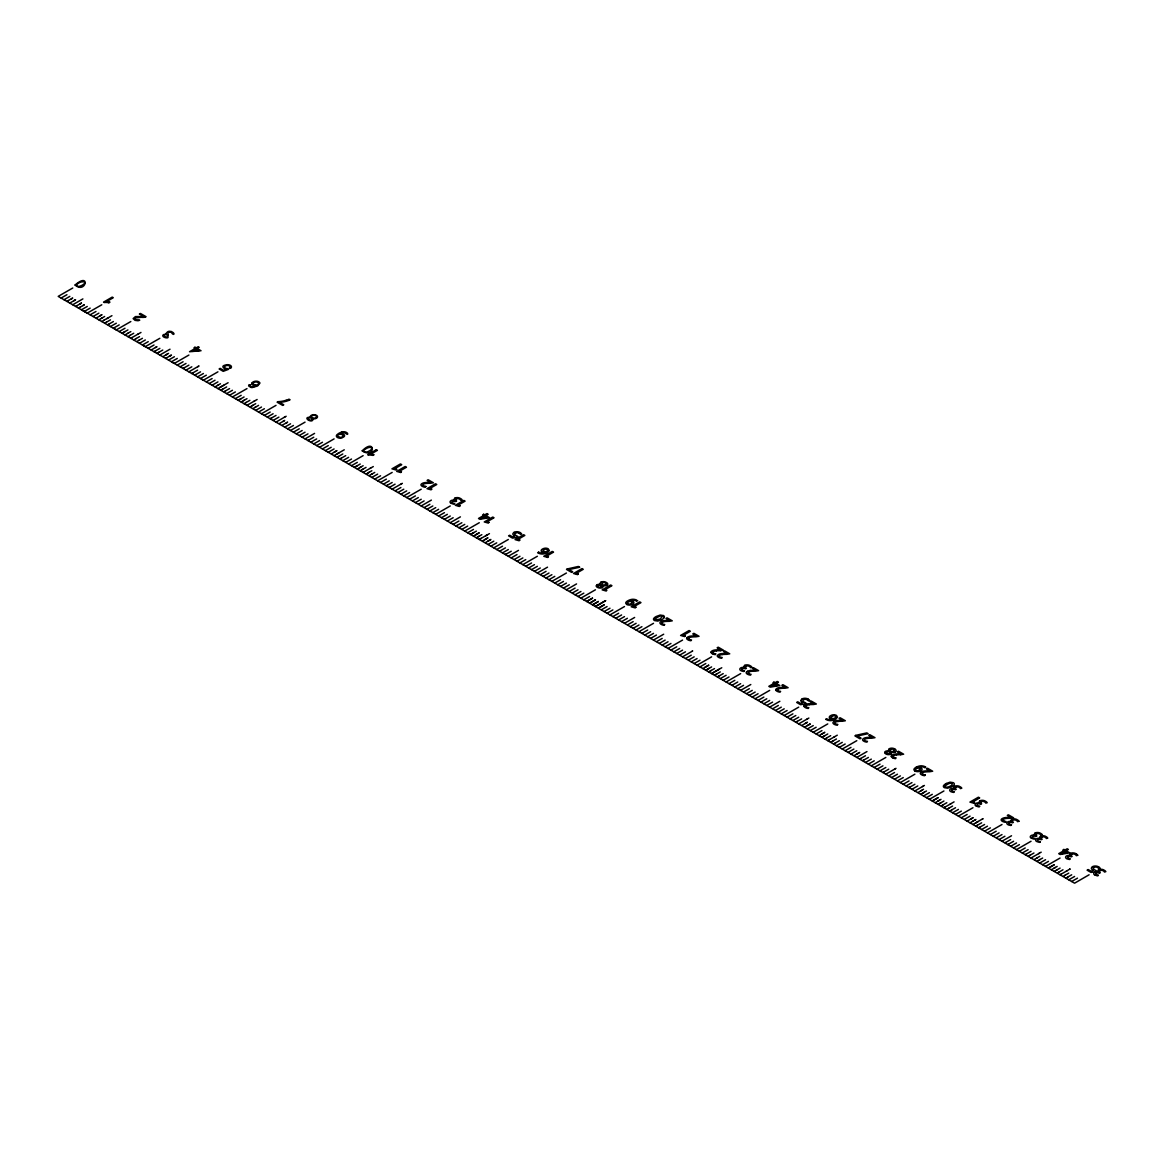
<?xml version="1.0" encoding="UTF-8"?>
<svg xmlns="http://www.w3.org/2000/svg" width="1164" height="1164" viewBox="0 0 1164 1164"><rect width="100%" height="100%" fill="white"/><g stroke="black" fill="none" stroke-linecap="round" stroke-linejoin="round"><path stroke-width="1.5" d="M425.864 486.436L425.326 487.207A5.223 3.026 0 0 1 422.285 486.319A3.768 2.183 0 0 1 420.961 484.791A3.681 2.124 0 0 1 422.197 483.453A5.849 3.376 0 0 1 425.122 482.594A19.584 11.305 0 0 1 429.094 482.42L430.505 482.391L427.115 480.412L428.192 479.786L433.372 482.769L430.404 483.264A28.445 16.427 0 0 0 426.3 483.409A4.976 2.866 0 0 0 423.594 484.108A2.474 1.426 0 0 0 422.867 484.952A2.139 1.237 0 0 0 423.594 485.854M925.147 774.889L924.609 775.661A5.223 3.026 0 0 1 921.568 774.758A3.768 2.183 0 0 1 920.258 773.245A3.681 2.124 0 0 1 921.495 771.907M1039.758 842.343L1040.369 841.616A4.03 2.328 0 0 1 1038.332 841.034A1.892 1.091 0 0 1 1038.07 839.491A1.862 1.077 0 0 1 1039.845 839.259A2.939 1.688 0 0 1 1041.314 839.739L1042.216 839.186A3.128 1.804 0 0 1 1041.256 838.138A2.168 1.251 0 0 1 1041.94 837.178M1094.044 867.456C1090.115 870.366 1103.487 870.847 1090.974 872.403L1087.089 870.163L1088.18 869.537L1091.134 871.254L1093.403 870.265M515.536 533.141C511.607 536.051 524.964 536.531 512.466 538.088L508.581 535.847L509.672 535.222L512.626 536.939L514.895 535.949M835.665 719.163L837.483 717.228L836.538 715.54M538.597 552.173L537.623 552.755A6.882 3.972 0 0 0 542.293 554.02A8.003 4.612 0 0 0 547.444 552.507L549.35 550.616L548.229 548.826A3.71 2.139 0 0 0 545.552 548.171A4.671 2.692 0 0 0 542.584 549.001A3.754 2.168 0 0 0 541.958 552.027M825.771 719.367L826.746 718.785A5.165 2.983 0 0 0 830.281 719.788M75.631 306.423L77.1 305.579M78.541 308.096L79.996 307.252M105.066 322.981L106.491 322.137M107.946 324.654L109.401 323.81M134.107 339.757L136.261 338.477M136.988 341.416L139.156 340.15M163.149 356.519L167.092 354.205M195.057 374.939L195.785 374.517M221.233 390.056L222.644 389.198M224.099 391.715L225.554 390.871M250.275 406.818L252.777 405.334M253.141 408.477L255.673 407.007M279.302 423.58L284.685 420.437L282.925 421.499M282.183 425.238L287.624 422.139M310.861 442.218L316.666 438.901M337.385 457.117L338.448 456.463M340.266 458.776L341.343 458.136M366.427 473.879L369.294 472.191M369.294 475.538L372.189 473.864M395.469 490.641L400.882 487.512M398.335 492.299L403.777 489.2M424.496 507.402L429.894 504.274M427.377 509.075L432.819 505.962M456.055 526.041L461.861 522.723M482.58 540.94L487.963 537.797L484.399 539.892M485.461 542.599L490.873 539.47L487.658 541.362M514.503 559.36L519.944 556.261M540.663 574.478L546.047 571.335M569.705 591.239L575.089 588.096M572.572 592.898L578.013 589.784M601.613 609.66L607.055 606.56M627.774 624.762L633.158 621.62M656.816 641.539L662.2 638.396M659.697 643.197L665.139 640.084M685.858 658.3L691.241 655.157M688.724 659.959L694.166 656.845M714.9 675.062L716.704 674.014M743.927 691.838L749.325 688.695M746.808 693.497L752.25 690.383M772.969 708.6L778.352 705.457M775.85 710.258L781.291 707.145M802.011 725.361L807.423 722.233L805.241 723.47M833.933 743.781L835.767 742.763M860.094 758.899L860.822 758.477M862.961 760.558L863.717 760.15M889.136 775.661L894.519 772.518M891.639 777.537L897.444 774.206M918.163 792.422L921.786 790.341M921.044 794.081L924.332 792.218M947.205 809.184L949.024 808.136M1005.289 842.721L1005.652 842.518M1034.33 859.483L1037.226 857.81M1037.197 861.142L1040.121 859.498M1063.372 876.259L1065.176 875.212M72.75 288.017L58.2 296.383L1074.576 883.185L1089.097 874.79M61.125 298.028L66.93 294.71M64.02 299.715L69.825 296.383M71.266 298.886L72.706 298.057L68.385 300.545M68.414 300.559L66.93 301.389M73.812 300.763L75.602 299.73L69.825 303.062M72.735 304.735L82.891 298.901M76.766 305.797L81.422 303.077M79.647 304.139L81.451 303.091M79.661 307.471L84.317 304.75L82.906 305.608M81.451 309.77L87.256 306.452M84.346 311.443L90.152 308.125M101.777 304.779L87.256 313.116L81.669 309.93M108.907 302.727L109.94 302.131A9.501 5.485 0 0 0 106.506 301.636L113.286 297.708L112.239 297.096L103.538 302.131L104.207 302.524A7.595 4.394 0 0 1 108.849 302.8M90.152 314.804L95.972 311.486M93.091 316.492L98.867 313.16M99.944 315.851L101.748 314.818M101.777 314.833L96.365 317.961M101.414 318.369L104.644 316.492M101.806 318.165L98.867 319.824M103.698 320.391L108.121 317.845M101.777 321.511L104.353 320.042M106.884 318.587L111.933 315.677M106.157 322.355L110.478 319.867M109.067 324.029L113.388 321.54M110.478 326.531L116.298 323.214M113.388 328.204L119.194 324.887M130.819 321.54L116.298 329.892L114.407 328.83M119.194 331.565L124.999 328.248M122.133 333.253L124.999 331.565M123.224 332.628L127.909 329.921M127.545 333.457L130.819 331.595M124.999 334.912L127.938 333.268M129.728 335.552L133.715 333.268M130.121 335.348L127.909 336.6M131.459 337.895L138.414 333.879M130.819 338.273L132.129 337.545M137.818 334.257L140.975 332.438M135.926 338.709L139.52 336.629M138.822 340.383L142.43 338.302M139.52 343.307L145.325 339.975M142.43 344.981L148.235 341.663M159.846 338.302L145.325 346.654L143.448 345.592M148.235 348.327L154.041 345.01M151.175 350.029L156.922 346.668L155.51 347.512M155.132 351.048L159.846 348.371M154.041 351.688L155.889 350.655M158.406 352.517L162.756 350.044M158.799 352.328L156.951 353.361M159.846 355.035L170.017 349.2M166.045 354.845L168.562 353.39M166.394 357.974L165.695 358.41L171.443 355.049L169.304 356.315M168.562 360.069L174.367 356.751M171.472 361.742L177.277 358.425M188.888 355.064L174.367 363.415L172.49 362.368M177.277 365.089L183.083 361.771M180.202 366.791L185.993 363.459M188.888 365.132L183.083 368.45L183.839 368.042M191.798 366.805L185.993 370.123M188.888 371.796L198.389 366.311M197.793 366.704L199.059 365.962M191.798 373.484L192.889 372.844M192.555 373.077L197.604 370.152M195.465 374.75L200.514 371.84M197.604 376.83L203.409 373.513M200.514 378.504L206.319 375.186M203.409 380.192L217.93 371.84M206.319 381.865L212.124 378.547M209.244 383.553L215.02 380.221M212.124 385.211L217.93 381.894M217.566 385.429L220.447 383.756M218.323 385.022L215.02 386.885M219.851 387.467L223.648 385.269M217.93 388.572L228.1 382.738M222.324 389.416L226.645 386.928M225.219 391.089L229.541 388.601M226.645 393.592L232.451 390.275M229.541 395.28L235.361 391.948M232.451 396.953L246.972 388.601M235.361 398.626L241.166 395.309M238.285 400.314L241.152 398.626M239.013 399.892L244.062 396.982M243.334 400.722L246.972 398.655M241.166 401.987L244.455 400.11M245.88 402.613L249.867 400.343M246.273 402.409L244.062 403.661M247.612 404.97L254.581 400.94M246.972 405.334L248.281 404.606M253.97 401.318L257.128 399.499M252.079 405.77L255.687 403.69M254.989 407.444L258.583 405.363M255.687 410.368L261.493 407.036M258.583 412.041L264.388 408.724M261.493 413.715L276.014 405.363M264.388 415.388L270.193 412.071M267.327 417.09L273.103 413.744M270.936 418.327L276.014 415.432M270.193 418.749L271.692 417.92M278.909 417.105L273.133 420.437M276.014 422.096L284.874 416.974M284.278 417.352L286.169 416.261M286.184 422.969L287.261 422.343M284.714 427.13L290.534 423.812M287.624 428.803L293.43 425.486M290.534 430.476L305.041 422.139M293.43 432.164L299.235 428.832M296.369 433.852L302.145 430.52M305.041 432.193L299.628 435.321M302.873 436.762L307.951 433.866M303.266 436.573L302.174 437.198M305.041 438.872L314.571 433.401M308.678 440.123L307.951 440.545L313.756 437.228M313.756 443.891L319.562 440.574M316.666 445.565L322.472 442.247M319.562 447.252L334.083 438.901M322.472 448.926L328.277 445.608M325.411 450.613L331.187 447.282M328.277 452.272L334.083 448.955M334.083 452.287L336.236 451.035M336.993 450.628L331.58 453.756M337.269 453.785L339.175 452.694M334.083 455.633L344.253 449.799M338.113 456.695L342.798 453.989M341.023 458.369L345.708 455.662M342.798 460.653L348.603 457.336M345.708 462.341L351.513 459.023M348.603 464.014L363.124 455.662M351.513 465.687L357.319 462.37M357.319 465.687L354.409 467.361L360.229 464.043M359.501 467.783L363.124 465.716M357.319 469.048L360.971 466.968M362.048 469.674L366.034 467.404M362.79 469.267L360.258 470.736M363.765 472.031L370.734 468.001M363.124 472.395L364.434 471.667M370.137 468.379L373.295 466.56M368.231 472.831L371.84 470.751M371.505 474.301L374.735 472.424M371.84 477.429L377.645 474.112M374.735 479.102L380.555 475.785M377.645 480.776L392.166 472.424M380.555 482.449L386.361 479.132M383.48 484.151L389.256 480.819M392.166 482.493L386.361 485.81L387.481 485.199M390.362 486.858L395.076 484.166M390.755 486.668L389.285 487.498M392.166 489.156L401.667 483.671M401.056 484.064L402.322 483.322M400.882 494.191L406.687 490.873M403.777 495.864L409.583 492.547M406.687 497.537L421.208 489.2M409.583 499.225L415.403 495.908M412.522 500.913L418.298 497.581M415.403 502.572L421.208 499.254M424.103 500.927L418.691 504.056M421.208 505.933L431.364 500.098M429.923 510.952L435.729 507.635M432.819 512.64L438.624 509.308M435.729 514.313L450.25 505.962M438.624 515.987L444.43 512.669M441.563 517.674L447.34 514.342M444.43 519.333L450.25 516.016M453.145 517.704L447.369 521.036M450.25 522.694L460.406 516.86M454.236 523.742L453.145 524.367L458.922 521.036M456.084 526.07L457.146 525.415M458.951 527.729L464.756 524.397M461.861 529.402L467.666 526.084M464.756 531.075L479.277 522.723M467.666 532.748L473.472 529.431M470.576 534.422L473.835 532.545M470.605 534.451L476.382 531.104M475.29 535.062L479.248 532.763L473.472 536.109M478.2 536.735L481.823 534.669M479.306 536.124L476.411 537.797M487.527 534.698L479.277 539.456L481.227 538.365M485.664 535.804L489.447 533.621M487.992 544.49L493.798 541.173M490.902 546.163L496.708 542.846M493.798 547.837L508.319 539.485M496.708 549.524L502.513 546.192M499.632 551.212L505.423 547.88M502.513 552.871L508.319 549.553M506.18 554.137L505.452 554.559L511.229 551.227M508.319 556.217L518.489 550.383M511.229 557.905L517.005 554.559M517.034 561.252L522.84 557.934M519.944 562.925L525.75 559.608M522.84 564.613L537.361 556.261M525.75 566.286L531.555 562.969M546.236 556.348L553.54 552.129L552.26 551.416L543.777 556.305L547.822 557.454L548.491 556.727L546.265 556.363M528.674 567.974L534.451 564.642M531.555 569.633L537.361 566.315M540.271 567.988L534.48 571.335M537.361 572.994L547.531 567.159M543.195 576.355L548.971 573.023M546.076 578.013L551.882 574.696M548.971 579.701L554.792 576.369M551.882 581.374L566.402 573.023M554.792 583.048L560.597 579.73M557.716 584.735L563.492 581.403M560.597 586.409L566.402 583.077M569.298 584.764L563.522 588.096M566.402 589.755L576.558 583.921M575.118 594.789L580.923 591.472M578.013 596.463L583.819 593.145M580.923 598.136L595.444 589.784M583.819 599.809L589.639 596.492M604.625 589.915L611.929 585.696L610.649 584.983L602.166 589.872L606.197 591.021L606.866 590.293L604.64 589.93M604.145 611.551L609.965 608.234M607.055 613.224L612.861 609.907M609.965 614.898L624.486 606.56M636.679 601.162L637.683 600.595M612.861 616.585L618.666 613.253M615.8 618.273L621.576 614.941M618.666 619.932L624.486 616.614M627.381 618.288L621.605 621.62M624.486 623.293L634.642 617.458M630.321 626.654L636.097 623.322M633.187 628.313L638.992 624.995M636.097 629.986L641.902 626.668M638.992 631.674L653.513 623.322M641.902 633.347L647.708 630.03M644.841 635.035L650.618 631.703M647.708 636.693L653.513 633.376M656.423 635.049L650.647 638.396M653.513 640.054L663.684 634.22M662.229 645.089L668.034 641.757M665.139 646.762L670.944 643.445M668.034 648.435L682.555 640.084M670.944 650.109L676.75 646.791M673.869 651.811L679.66 648.464M676.75 653.47L682.555 650.152M685.465 651.825L680.023 654.925M692.056 651.331L692.696 650.967L682.555 656.816M691.271 661.85L697.076 658.533M694.166 663.524L699.986 660.206M697.076 665.197L711.597 656.845M699.986 666.87L705.791 663.553M704.7 667.51L708.658 665.211M702.911 668.572L708.687 665.241M705.791 670.231L709.051 668.354M706.912 669.62L711.597 666.914M711.233 670.435L708.716 671.919M710.186 671.09L714.507 668.587M711.597 673.578L715.423 671.381M716.049 671.017L721.767 667.743M712.266 673.229L719.236 669.213M715.598 674.625L720.283 671.919M718.13 676.517L723.208 673.621M717.431 676.953L719.614 675.687M720.312 678.612L726.118 675.295M723.208 680.285L729.013 676.968M726.118 681.973L740.639 673.621M729.013 683.646L734.833 680.329M731.952 685.334L737.729 682.002M734.833 686.993L740.639 683.675M743.534 685.349L737.758 688.695M740.639 690.354L750.795 684.519M749.354 695.374L755.16 692.056M752.25 697.061L758.055 693.729M755.16 698.735L769.68 690.383M758.055 700.408L763.86 697.091M760.994 702.096L766.77 698.764M763.86 703.754L769.68 700.437M772.576 702.125L767.134 705.224M769.68 707.115L779.836 701.281M778.381 712.15L784.201 708.818M781.291 713.823L787.097 710.506M784.201 715.496L798.708 707.145M787.097 717.169L792.902 713.852M790.036 718.872L795.812 715.525M793.266 720.312L798.708 717.213M797.267 721.36L795.841 722.218M796.933 721.593L801.618 718.886M806.958 719.119L808.878 718.043M798.708 723.877L807.612 718.77M807.423 725.565L810.304 723.892L804.557 727.253M807.423 728.911L813.229 725.594M810.333 730.585L816.139 727.267M813.229 732.258L827.75 723.921M816.139 733.946L821.944 730.614M821.217 734.353L824.825 732.287L819.078 735.633M821.944 737.292L824.84 735.619M823.792 736.259L827.75 733.975M827.037 737.714L824.883 738.98M826.702 737.932L830.659 735.648M827.75 740.639L829.67 739.533M834.093 736.987L837.28 735.182M828.419 740.289L834.763 736.637M832.115 741.483L836.436 738.98M830.659 742.326L832.871 741.075M835.01 743.156L839.375 740.682M836.465 745.673L842.27 742.356M839.375 747.346L845.18 744.029M842.27 749.034L856.791 740.682M845.18 750.707L850.986 747.39M848.105 752.395L853.881 749.063M850.986 754.054L856.791 750.736M859.701 752.41L854.26 755.523M856.82 754.083L858.974 752.832M856.791 757.415L866.962 751.58M860.429 758.666L865.478 755.756M863.324 760.339L868.402 757.444M865.507 762.435L871.312 759.117M868.402 764.122L874.222 760.805M871.312 765.796L885.833 757.444M874.222 767.469L880.028 764.151M877.147 769.171L882.923 765.825M880.028 770.83L885.833 767.498M882.952 772.518L884.029 771.863M883.694 772.096L888.729 769.186M894.694 769.055L895.989 768.342M885.833 774.176L895.363 768.706M894.549 779.211L900.354 775.893M897.444 780.884L903.249 777.567M924.827 767.716L925.831 767.134M900.354 782.557L914.875 774.206M903.249 784.23L909.069 780.913M906.189 785.933L911.965 782.586M909.069 787.591L910.161 786.951M909.826 787.184L914.875 784.274M917.77 785.947L911.994 789.279M922.485 786.544L924.405 785.467M914.875 790.938L923.139 786.209M920.68 790.938L923.547 789.279M923.212 792.83L926.486 790.982M923.576 795.972L929.396 792.655M926.486 797.646L932.291 794.328M929.396 799.319L943.917 790.982M937.733 801.21L941.007 799.362M935.23 802.694L939.566 800.192M938.097 804.353L941.007 802.68M939.945 803.32L943.917 801.036M941.763 805.634L943.189 804.775M942.855 804.993L946.812 802.709M943.917 807.714L945.197 806.972M950.261 804.048L954.073 801.88M944.586 807.35L950.915 803.698M948.631 808.34L952.589 806.055M951.541 810.013L955.528 807.743M949.751 811.075L951.919 809.824M952.618 812.734L958.423 809.416M972.391 802.127L979.695 797.907L978.415 797.195L969.932 802.098L973.977 803.247L974.632 802.52L972.406 802.141M955.528 814.422L961.333 811.09M958.423 816.095L972.944 807.743M961.333 817.768L967.139 814.451M970.049 816.124L964.636 819.252M967.139 821.115L972.915 817.783M970.791 819.049L972.944 817.797M972.944 821.129L970.078 822.817M975.097 819.878L975.854 819.485M972.609 821.348L975.49 819.689M982.445 818.99L983.085 818.627L972.944 824.476M975.534 823.021L978.066 821.551M976.945 825.523L981.63 822.817M975.854 826.149L977.338 825.32M979.855 827.197L984.569 824.505M978.793 827.837L980.248 827.007M981.659 829.51L987.465 826.178M984.569 831.183L990.375 827.866M987.465 832.857L1001.986 824.505M990.375 834.53L996.18 831.212M993.299 836.232L999.09 832.886M996.544 837.673L1001.986 834.573M1004.896 836.247L999.119 839.579M1011.516 835.767L1001.986 841.237M1005.26 842.707L1010.672 839.579M1013.611 841.266L1007.791 844.598L1008.548 844.191M1010.701 846.272L1016.507 842.954M1013.611 847.945L1019.417 844.628M1016.507 849.618L1031.028 841.266M1019.417 851.306L1025.222 847.974M1022.341 852.994L1028.118 849.662M1025.222 854.652L1026.677 853.809M1026.342 854.041L1031.028 851.335M1029.936 855.278L1028.496 856.122M1029.616 855.511L1033.938 853.008M1038.637 853.605L1041.198 852.164M1031.028 857.999L1039.292 853.27M1036.833 858.014L1039.714 856.34M1039.379 859.89L1042.638 858.043M1039.743 863.033L1045.548 859.716M1042.638 864.707L1048.444 861.389M1045.548 866.394L1060.069 858.043M1054.235 864.721L1048.444 868.068L1054.264 864.75M1053.9 868.271L1057.159 866.423M1051.383 869.755L1055.355 867.456M1054.264 871.414L1057.159 869.741M1056.461 870.177L1060.069 868.097M1057.552 872.898L1059.342 871.836M1059.007 872.069L1062.965 869.77M1069.571 869.29L1070.196 868.926L1066.413 871.109M1060.069 874.775L1061.35 874.033M1060.739 874.411L1067.068 870.759M1064.784 875.401L1068.756 873.116M1067.694 877.074L1071.68 874.804M1065.904 878.136L1068.086 876.885M1068.785 879.795L1074.59 876.477M1071.68 881.483L1077.486 878.151M941.37 805.823L941.734 805.604M340.485 433.619C344.122 430.404 346.916 435.161 347.57 434.274A3.026 1.746 0 0 0 347.338 433.081L346.057 432.222A3.812 2.197 0 0 0 343.133 431.815L342.478 431.902A5.835 3.361 0 0 0 341.474 432.164M771.165 686.294L775.253 684.01L777.567 685.349L771.208 686.323M1061.073 853.619L1065.162 851.335L1067.49 852.674L1061.117 853.649M168.023 335.348C168.751 335.232 166.016 331.114 171.254 332.307C173.552 336.44 176.07 333.486 171.355 331.493C165.754 330.169 167.5 334.752 163.309 334.679C160.297 337.153 169.697 339.364 167.849 336.702M802.971 702.532L800.701 703.507L797.747 701.79L796.656 702.43L800.541 704.671C812.923 702.794 799.741 702.823 803.611 699.724A2.648 1.528 0 0 1 807.263 699.71M341.474 432.164L339.612 432.935A19.235 11.102 0 0 0 338.418 433.605L336.862 434.827A4.627 2.663 0 0 0 336.527 435.351A3.885 2.241 0 0 0 337.487 437.519L338.491 437.926A3.492 2.008 0 0 0 339.539 438.13A3.885 2.241 0 0 0 340.295 438.173A3.739 2.153 0 0 0 341.809 437.97L344.166 436.616A3.638 2.095 0 0 0 344.486 435.991A3.827 2.212 0 0 0 344.471 435.351A3.303 1.906 0 0 0 343.947 434.594A3.812 2.197 0 0 0 343.482 434.274A3.434 1.993 0 0 0 340.281 433.736M1018.893 821.26L1017.554 821.639A4.598 2.648 0 0 0 1016.332 820.402A2.415 1.397 0 0 0 1012.971 820.198A2.168 1.251 0 0 0 1012.418 821.26A3.128 1.804 0 0 0 1013.408 822.308L1012.491 822.861A2.939 1.688 0 0 0 1011.021 822.41A1.862 1.077 0 0 0 1009.406 822.686M1077.66 855.278L1076.322 855.671A4.598 2.648 0 0 0 1075.1 854.434A2.415 1.397 0 0 0 1071.738 854.216M950.028 783.212L950.799 783.052A1.644 0.946 0 0 1 952.196 783.27C953.054 785.598 947.86 787.708 945.575 787.17M82.193 281.644L80.083 282.328A16.5 9.53 0 0 0 77.159 284.103L76.46 285.005A2.226 1.28 0 0 0 79.05 286.402L81.145 285.718A17.736 10.243 0 0 0 83.895 284.074L84.725 283.114A2.284 1.324 0 0 0 82.164 281.586M669.387 620.456L667.976 620.47A19.584 11.305 0 0 0 663.989 620.645A5.849 3.376 0 0 0 661.05 621.518A3.681 2.124 0 0 0 659.93 622.856A3.768 2.183 0 0 0 661.181 624.355A5.223 3.026 0 0 0 664.193 625.286L664.731 624.501A4.074 2.357 0 0 1 662.403 623.962M754.33 670.289L755.742 670.289L752.337 668.296L753.428 667.67L758.593 670.653L755.625 671.148A28.445 16.427 0 0 0 751.522 671.293A4.976 2.866 0 0 0 748.83 671.992M1009.29 817.434L1010.701 817.419L1007.311 815.44L1008.388 814.815L1013.568 817.797L1010.585 818.292A28.445 16.427 0 0 0 1006.482 818.438A4.976 2.866 0 0 0 1003.79 819.136A2.474 1.426 0 0 0 1003.048 819.98M720.414 650.661L723.397 650.167L718.217 647.169L717.126 647.81L720.56 649.774L719.119 649.803A19.584 11.305 0 0 0 715.133 649.978A5.849 3.376 0 0 0 712.193 650.836A3.681 2.124 0 0 0 711.073 652.189M900.645 754.694L903.628 754.199L898.448 751.216L897.371 751.842L900.791 753.806L899.35 753.836A19.584 11.305 0 0 0 895.363 754.01A5.849 3.376 0 0 0 892.424 754.883A3.681 2.124 0 0 0 891.304 756.222M140.699 317.336L134.704 318.063L135.621 319.678L139.738 320.202L138.036 320.74L135.024 320.347L133.132 318.601L135.431 316.593L142.299 316.55M310.555 417.294C300.996 416.727 313.203 424.685 313.043 418.72M655.696 620.048L660.177 619.044L662.462 616.265A1.644 0.946 0 0 0 660.919 615.931L660.148 616.091A10.549 6.082 0 0 0 657.529 617.284A10.316 5.965 0 0 0 655.361 618.841M925.278 766.829L924.929 766.669A5.733 3.303 0 0 0 920.346 765.868A8.686 5.02 0 0 0 916.199 767.236M229.439 367.78L230.588 368.319A3.958 2.284 0 0 0 231.01 365.874A3.958 2.284 0 0 0 227.198 364.696C216.562 366.34 229.817 369.861 223.444 370.254L220.156 368.348L219.108 368.959L223.241 371.345L228.595 369.294L227.766 368.624A2.779 1.601 0 0 1 224.623 366.893A2.779 1.601 0 0 1 228.275 365.525A2.779 1.601 0 0 1 229.745 367.882M924.449 767.498L923.983 767.265A4.161 2.401 0 0 0 920.855 766.727A5.965 3.448 0 0 0 918.411 767.396A3.259 1.877 0 0 1 921 767.993M636.301 600.944L635.908 600.755A4.161 2.401 0 0 0 632.707 600.188A5.965 3.448 0 0 0 630.248 600.842M663.378 615.581L660.177 615.058L656.147 616.527A9.428 5.442 0 0 0 653.601 618.681A3.376 1.95 0 0 0 654.561 620.558L657.776 621.081L661.734 619.655A9.312 5.369 0 0 0 664.309 617.458M669.416 620.456L665.983 618.477L667.074 617.851L672.254 620.834L669.271 621.329A28.445 16.427 0 0 0 665.168 621.474A4.976 2.866 0 0 0 662.476 622.173M201.518 379.129L203.409 380.221M835.388 716.006L835.912 716.966L834.661 718.217A2.168 1.251 0 0 1 831.722 718.217M547.255 549.393L547.778 550.354L546.527 551.605A2.168 1.251 0 0 1 543.588 551.605M142.314 316.55A5.616 3.245 0 0 0 143.623 316.521L139.36 314.047L140.422 313.451L146.082 316.71A2.794 1.615 0 0 1 145.209 317.074M145.267 317.19A10.316 5.951 0 0 1 140.728 317.263M167.674 336.614A2.168 1.251 0 0 1 164.109 336.207A2.168 1.251 0 0 1 166.219 334.505M166.205 334.737A3.041 1.746 0 0 1 167.863 335.247M256.095 385.619A3.536 2.037 0 0 1 254.29 385.59A3.652 2.11 0 0 1 252.37 384.746A3.317 1.921 0 0 1 251.861 384.004A3.914 2.255 0 0 1 251.831 383.363M255.905 385.546A6.053 3.492 0 0 1 252.021 386.972M251.788 383.32A3.652 2.11 0 0 1 252.093 382.694L253.083 381.967A4.729 2.735 0 0 1 255.222 381.254A3.71 2.139 0 0 1 258.772 381.821L259.557 382.447A3.681 2.124 0 0 1 259.921 383.145L257.564 385.997L252.093 387.568A3.565 2.052 0 0 1 250.886 387.365L249.009 386.273A3.114 1.79 0 0 1 248.849 384.906L250.638 384.775A2.983 1.717 0 0 0 250.085 385.59A2.183 1.266 0 0 0 251.962 386.768M286.228 400.314A15.554 8.977 0 0 0 288.992 399.165L290.054 399.776A17.14 9.894 0 0 1 279.491 402.264L283.754 404.81L282.707 405.421L277.09 402.177L277.934 401.682A18.828 10.869 0 0 0 286.155 400.256M310.381 417.323A3.623 2.095 0 0 1 313.538 414.69A3.623 2.095 0 0 1 317.51 416.93A3.623 2.095 0 0 1 313 418.807M425.864 486.421A4.074 2.357 0 0 1 423.521 485.897M451.297 503.43A3.23 1.862 0 0 1 450.599 500.942A3.23 1.862 0 0 1 454.833 500.331M451.487 503.299A5.354 3.085 0 0 0 454.178 504.216L454.789 503.474A4.03 2.328 0 0 1 452.767 502.892A1.892 1.091 0 0 1 452.49 501.349M454.6 500.535A3.157 1.819 0 0 1 455.066 498.25M454.833 498.047A4.118 2.372 0 0 1 460.508 498.527A5.66 3.259 0 0 1 462.181 499.982L460.798 500.375A4.598 2.648 0 0 0 459.576 499.138A2.415 1.397 0 0 0 456.201 498.934M456.361 499.05A2.168 1.251 0 0 0 455.648 499.996A3.128 1.804 0 0 0 456.652 501.044L455.735 501.597A2.939 1.688 0 0 0 454.266 501.16A1.862 1.077 0 0 0 452.651 501.437M514.139 532.486A3.783 2.183 0 0 0 512.858 534.101A4.452 2.575 0 0 0 514.313 535.644M513.935 532.341A4.38 2.532 0 0 1 520.104 532.559M520.032 532.603A5.893 3.405 0 0 1 521.661 533.97L520.352 534.363A4.889 2.823 0 0 0 519.115 533.17M515.477 533.112A2.648 1.528 0 0 1 519.188 533.127M545.014 552.507A5.194 2.997 0 0 1 542.162 553.06M544.956 552.493A3.536 2.037 0 0 1 542.206 551.925M544.112 549.757A2.663 1.542 0 0 1 547.4 549.19M542.133 553.176A5.165 2.983 0 0 1 538.699 552.129M543.297 551.707A2.532 1.47 0 0 1 544.01 549.757M606.851 585.303A3.71 2.139 0 0 1 602.952 585.681A3.157 1.819 0 0 1 602.312 587.529M607.084 585.376A3.71 2.139 0 0 0 606.313 582.451A3.87 2.241 0 0 0 600.973 582.102M602.53 582.873A2.081 1.208 0 0 1 605.469 582.888A2.139 1.237 0 0 1 605.426 584.561A2.604 1.499 0 0 1 602.37 584.823A3.07 1.775 0 0 1 602.37 582.829M601.09 586.845A1.848 1.062 0 0 1 598.442 586.903A1.848 1.062 0 0 1 598.427 585.361M601.235 586.874A2.706 1.557 0 0 0 601.046 585.216A2.343 1.353 0 0 0 598.471 585.434M602.399 587.602A3.507 2.022 0 0 1 597.496 587.369M597.554 587.34A3.652 2.11 0 0 1 596.274 585.958M597.176 584.75A3.245 1.877 0 0 1 600.493 584.444A3.608 2.081 0 0 1 601.046 582.175M596.39 585.958A2.997 1.731 0 0 1 597.234 584.794M630.306 600.857A3.259 1.877 0 0 1 632.852 601.439M627.862 603.927A1.819 1.048 0 0 1 627.469 602.894A5.136 2.968 0 0 1 628.88 601.715M627.745 604.116A2.692 1.557 0 0 0 631.063 603.519A2.415 1.397 0 0 0 631.848 601.686M629.433 601.453A2.255 1.295 0 0 1 631.601 601.773M636.679 600.1A5.733 3.303 0 0 0 632.197 599.314A8.686 5.02 0 0 0 628.051 600.682A6.475 3.739 0 0 0 625.796 602.676A3.521 2.022 0 0 0 626.901 604.407M626.756 604.509A4.205 2.43 0 0 0 632.634 604.305A3.638 2.11 0 0 0 633.056 601.352M663.407 615.552A3.405 1.964 0 0 1 664.237 617.444M655.507 620.048A1.877 1.077 0 0 1 655.463 618.87M662.462 623.919A2.139 1.237 0 0 1 661.676 623.016A2.474 1.426 0 0 1 662.52 622.202M689.248 639.385A2.139 1.237 0 0 1 688.462 638.483M689.19 639.429A4.074 2.357 0 0 0 691.518 639.953L690.98 640.724A5.223 3.026 0 0 1 687.953 639.836A3.768 2.183 0 0 1 686.629 638.323M688.521 638.483A2.474 1.426 0 0 1 689.306 637.668A4.976 2.866 0 0 1 691.969 636.984A28.445 16.427 0 0 1 696.057 636.795L699.04 636.286L693.86 633.303L692.784 633.929L696.203 635.908L694.763 635.922A19.584 11.305 0 0 0 690.776 636.111A5.849 3.376 0 0 0 687.837 636.97A3.681 2.124 0 0 0 686.716 638.323M722.669 654.517A4.976 2.866 0 0 0 719.963 655.157A2.474 1.426 0 0 0 719.221 656.001A2.139 1.237 0 0 0 719.949 656.903A4.074 2.357 0 0 0 722.218 657.485L721.68 658.257A5.223 3.026 0 0 1 718.639 657.369A3.768 2.183 0 0 1 717.315 655.856M722.655 654.474A28.445 16.427 0 0 1 726.758 654.328L729.726 653.819L724.561 650.836L723.47 651.462L726.889 653.441L725.463 653.455A19.584 11.305 0 0 0 721.476 653.644A5.849 3.376 0 0 0 718.537 654.503A3.681 2.124 0 0 0 717.417 655.856M713.605 653.251A2.139 1.237 0 0 1 712.819 652.349M713.547 653.295A4.074 2.357 0 0 0 715.875 653.819L715.336 654.605A5.223 3.026 0 0 1 712.295 653.702M712.877 652.349A2.474 1.426 0 0 1 713.663 651.534A4.976 2.866 0 0 1 716.326 650.851M716.311 650.807A28.445 16.427 0 0 1 720.414 650.676M712.324 653.688A3.768 2.183 0 0 1 710.986 652.189M748.816 673.738A2.139 1.237 0 0 1 748.03 672.836A2.474 1.426 0 0 1 748.874 672.021M748.743 673.781A4.074 2.357 0 0 0 751.086 674.305L750.547 675.091A5.223 3.026 0 0 1 747.506 674.203A3.768 2.183 0 0 1 746.182 672.69A3.681 2.124 0 0 1 747.419 671.352M750.344 670.464A19.584 11.305 0 0 1 754.33 670.304M747.404 671.337A5.849 3.376 0 0 1 750.344 670.493M741.046 670.682A3.23 1.862 0 0 1 740.348 668.194A3.23 1.862 0 0 1 744.582 667.598M741.235 670.551A5.354 3.085 0 0 0 743.927 671.483L744.553 670.726A4.03 2.328 0 0 1 742.516 670.158A1.892 1.091 0 0 1 742.254 668.616M744.363 667.801A3.157 1.819 0 0 1 744.829 665.502M744.582 665.313A4.118 2.372 0 0 1 750.256 665.793A5.66 3.259 0 0 1 751.929 667.248L750.547 667.641A4.598 2.648 0 0 0 749.325 666.405A2.415 1.397 0 0 0 745.964 666.186M745.411 667.263A2.168 1.251 0 0 1 746.124 666.303M745.44 667.263A3.128 1.804 0 0 0 746.4 668.311L745.484 668.864A2.939 1.688 0 0 0 744.014 668.412A1.862 1.077 0 0 0 742.399 668.689M778.338 690.776A2.139 1.237 0 0 1 777.552 689.888M778.265 690.834A4.074 2.357 0 0 0 780.608 691.358L780.069 692.129A5.223 3.026 0 0 1 777.028 691.241A3.768 2.183 0 0 1 775.704 689.728M777.61 689.874A2.474 1.426 0 0 1 778.396 689.073A4.976 2.866 0 0 1 781.059 688.39A28.445 16.427 0 0 1 785.147 688.2L788.115 687.691L782.95 684.708L781.859 685.334L785.278 687.313L783.852 687.327A19.584 11.305 0 0 0 779.865 687.517A5.849 3.376 0 0 0 776.926 688.375A3.681 2.124 0 0 0 775.806 689.728M800.934 700.67A3.783 2.183 0 0 1 802.214 699.055M802.011 698.909A4.38 2.532 0 0 1 808.18 699.128M802.389 702.212A4.452 2.575 0 0 1 800.992 700.67M808.107 699.171A5.893 3.405 0 0 1 809.737 700.539L808.427 700.946A4.889 2.823 0 0 0 807.19 699.739M806.565 707.086A2.139 1.237 0 0 1 805.764 706.199M806.492 707.145A4.074 2.357 0 0 0 808.835 707.654L808.296 708.439A5.223 3.026 0 0 1 805.255 707.552A3.768 2.183 0 0 1 803.931 706.039M805.837 706.184A2.474 1.426 0 0 1 806.623 705.369A4.976 2.866 0 0 1 809.271 704.7M809.271 704.657A28.445 16.427 0 0 1 813.374 704.511L816.342 704.002L811.163 701.019L810.086 701.645L813.505 703.623L812.065 703.638A19.584 11.305 0 0 0 808.078 703.813A5.849 3.376 0 0 0 805.139 704.686A3.681 2.124 0 0 0 804.018 706.024M838.284 721.447A4.976 2.866 0 0 0 835.577 722.087A2.474 1.426 0 0 0 834.835 722.931A2.139 1.237 0 0 0 835.563 723.833A4.074 2.357 0 0 0 837.833 724.401L837.294 725.187A5.223 3.026 0 0 1 834.253 724.299A3.768 2.183 0 0 1 832.944 722.786A3.681 2.124 0 0 1 834.181 721.447M838.269 721.389A28.445 16.427 0 0 1 842.372 721.258L845.34 720.749L840.175 717.766L839.084 718.392L842.518 720.371L841.077 720.385A19.584 11.305 0 0 0 837.091 720.56A5.849 3.376 0 0 0 834.151 721.433M830.296 719.672A5.194 2.997 0 0 0 833.148 719.119A3.361 1.935 0 0 1 830.383 718.508M832.245 716.369A2.663 1.542 0 0 1 835.548 715.802M825.814 719.337A6.882 3.972 0 0 0 830.427 720.632A8.003 4.612 0 0 0 835.577 719.119M836.349 715.438A3.71 2.139 0 0 0 833.7 714.769A4.671 2.692 0 0 0 830.718 715.613A3.754 2.168 0 0 0 830.092 718.639M831.431 718.319A2.532 1.47 0 0 1 832.144 716.369M867.908 738.369A4.976 2.866 0 0 0 865.201 739.009A2.474 1.426 0 0 0 864.474 739.853A2.139 1.237 0 0 0 865.201 740.755A4.074 2.357 0 0 0 867.471 741.322L866.933 742.108A5.223 3.026 0 0 1 863.892 741.221A3.768 2.183 0 0 1 862.568 739.707A3.681 2.124 0 0 1 863.804 738.369A5.849 3.376 0 0 1 866.729 737.51A19.584 11.305 0 0 1 870.701 737.321L872.112 737.307L868.722 735.313L869.799 734.688L874.979 737.67L872.011 738.165A28.445 16.427 0 0 0 867.908 738.325M893.836 757.284A2.139 1.237 0 0 1 893.05 756.382M893.777 757.327A4.074 2.357 0 0 0 896.105 757.851L895.567 758.637A5.223 3.026 0 0 1 892.541 757.749M893.108 756.382A2.474 1.426 0 0 1 893.894 755.567A4.976 2.866 0 0 1 896.556 754.898M896.542 754.839A28.445 16.427 0 0 1 900.645 754.709M892.555 757.72A3.768 2.183 0 0 1 891.217 756.236M895.247 751.871A3.71 2.139 0 0 1 891.333 752.25M894.694 749.019A3.71 2.139 0 0 1 895.48 751.944M890.926 749.441A2.081 1.208 0 0 1 893.865 749.456A2.139 1.237 0 0 1 893.821 751.129M890.766 749.398A3.07 1.775 0 0 0 890.795 751.391A2.604 1.499 0 0 0 893.85 751.144M889.485 753.399A1.848 1.062 0 0 1 886.822 753.472A1.848 1.062 0 0 1 886.808 751.929M889.442 751.784A2.706 1.557 0 0 1 889.616 753.443M886.866 752.002A2.343 1.353 0 0 1 889.485 751.769M891.26 752.279A3.157 1.819 0 0 1 890.707 754.097M890.795 754.17A3.507 2.022 0 0 1 885.891 753.937A3.652 2.11 0 0 1 884.669 752.526M888.889 751.013A3.245 1.877 0 0 0 885.571 751.318A2.997 1.731 0 0 0 884.771 752.526M888.961 750.955A3.608 2.081 0 0 1 889.442 748.743M889.369 748.656A3.87 2.241 0 0 1 894.767 748.976M922.877 774.307A2.139 1.237 0 0 1 922.092 773.405A2.474 1.426 0 0 1 922.936 772.59M925.147 774.875A4.074 2.357 0 0 1 922.819 774.351M922.892 772.561A4.976 2.866 0 0 1 925.598 771.907A28.445 16.427 0 0 1 929.687 771.732L932.67 771.223L927.49 768.225L926.399 768.851L929.832 770.83L928.392 770.859A19.584 11.305 0 0 0 924.405 771.034A5.849 3.376 0 0 0 921.466 771.892M916.01 770.481A1.819 1.048 0 0 1 915.617 769.448A5.136 2.968 0 0 1 917.028 768.269M919.211 770.059A2.692 1.557 0 0 1 915.893 770.67M917.581 767.993A2.255 1.295 0 0 1 919.749 768.327M915.049 770.961A3.521 2.022 0 0 1 913.973 769.229A6.475 3.739 0 0 1 916.228 767.265M914.904 771.048A4.205 2.43 0 0 0 920.782 770.844A3.638 2.11 0 0 0 921.204 767.891M919.996 768.24A2.415 1.397 0 0 1 919.327 770.088M950.915 791.651A3.23 1.862 0 0 1 950.217 789.163A3.23 1.862 0 0 1 954.451 788.552M951.104 791.52A5.354 3.085 0 0 0 953.796 792.437L954.422 791.695A4.03 2.328 0 0 1 952.385 791.113A1.892 1.091 0 0 1 952.123 789.57M954.218 788.756A3.157 1.819 0 0 1 954.698 786.457M954.451 786.267A4.118 2.372 0 0 1 960.125 786.748A5.66 3.259 0 0 1 961.799 788.203L960.416 788.595A4.598 2.648 0 0 0 959.194 787.359A2.415 1.397 0 0 0 955.833 787.155M955.28 788.217A2.168 1.251 0 0 1 955.993 787.257M955.309 788.217A3.128 1.804 0 0 0 956.27 789.265L955.353 789.818A2.939 1.688 0 0 0 953.883 789.367A1.862 1.077 0 0 0 952.268 789.643M950.013 783.183A10.549 6.082 0 0 0 947.409 784.391A10.316 5.965 0 0 0 945.241 785.947M945.386 787.17A1.877 1.077 0 0 1 945.343 785.991M976.305 806.157A3.23 1.862 0 0 1 975.607 803.669A3.23 1.862 0 0 1 979.841 803.058M976.494 806.026A5.354 3.085 0 0 0 979.186 806.943L979.812 806.201A4.03 2.328 0 0 1 977.775 805.619A1.892 1.091 0 0 1 977.513 804.077A1.862 1.077 0 0 1 979.288 803.858A2.939 1.688 0 0 1 980.743 804.324L981.645 803.771A3.128 1.804 0 0 1 980.685 802.738A2.168 1.251 0 0 1 981.383 801.778M979.608 803.262A3.157 1.819 0 0 1 980.073 800.978M979.841 800.774A4.118 2.372 0 0 1 985.515 801.254A5.66 3.259 0 0 1 987.188 802.709L985.806 803.102A4.598 2.648 0 0 0 984.584 801.865A2.415 1.397 0 0 0 981.208 801.661M1008.053 824.694A3.23 1.862 0 0 1 1007.355 822.206A3.23 1.862 0 0 1 1011.589 821.595M1008.242 824.563A5.354 3.085 0 0 0 1010.934 825.48L1011.56 824.738A4.03 2.328 0 0 1 1009.523 824.156A1.892 1.091 0 0 1 1009.261 822.613M1011.371 821.799A3.157 1.819 0 0 1 1011.836 819.5M1011.589 819.311A4.118 2.372 0 0 1 1017.263 819.791A5.66 3.259 0 0 1 1018.937 821.246M1003.775 820.882A2.139 1.237 0 0 1 1002.99 819.98M1003.717 820.926A4.074 2.357 0 0 0 1006.045 821.449L1005.507 822.235A5.223 3.026 0 0 1 1002.466 821.348A3.768 2.183 0 0 1 1001.156 819.834A3.681 2.124 0 0 1 1002.393 818.481A5.849 3.376 0 0 1 1005.303 817.637M1005.303 817.608A19.584 11.305 0 0 1 1009.29 817.448M1036.862 841.572A3.23 1.862 0 0 1 1036.164 839.084A3.23 1.862 0 0 1 1040.412 838.473M1039.743 842.358A5.354 3.085 0 0 1 1037.066 841.441M1040.179 838.677A3.157 1.819 0 0 1 1040.645 836.378M1040.412 836.189A4.118 2.372 0 0 1 1046.087 836.669A5.66 3.259 0 0 1 1047.76 838.124L1046.378 838.516A4.598 2.648 0 0 0 1045.156 837.28A2.415 1.397 0 0 0 1041.78 837.076M1031.493 838.327A3.23 1.862 0 0 1 1030.809 835.839A3.23 1.862 0 0 1 1035.043 835.228M1031.697 838.196A5.354 3.085 0 0 0 1034.389 839.128L1035 838.371A4.03 2.328 0 0 1 1032.977 837.789A1.892 1.091 0 0 1 1032.701 836.261M1034.811 835.432A3.157 1.819 0 0 1 1035.276 833.148M1035.043 832.958A4.118 2.372 0 0 1 1040.718 833.424A5.66 3.259 0 0 1 1042.391 834.879L1041.009 835.272A4.598 2.648 0 0 0 1039.787 834.035A2.415 1.397 0 0 0 1036.411 833.831M1035.858 834.908A2.168 1.251 0 0 1 1036.571 833.948M1035.887 834.908A3.128 1.804 0 0 0 1036.862 835.941L1035.931 836.494A2.939 1.688 0 0 0 1034.476 836.058A1.862 1.077 0 0 0 1032.861 836.334M1066.821 858.712A3.23 1.862 0 0 1 1066.122 856.224A3.23 1.862 0 0 1 1070.371 855.627M1067.024 858.581A5.354 3.085 0 0 0 1069.701 859.512L1070.327 858.756A4.03 2.328 0 0 1 1068.29 858.188A1.892 1.091 0 0 1 1068.028 856.646M1070.138 855.816A3.157 1.819 0 0 1 1070.604 853.532M1070.371 853.343A4.118 2.372 0 0 1 1076.031 853.809M1076.06 853.809A5.66 3.259 0 0 1 1077.719 855.278M1071.899 854.332A2.168 1.251 0 0 0 1071.186 855.293A3.128 1.804 0 0 0 1072.175 856.34L1071.258 856.893A2.939 1.688 0 0 0 1069.803 856.442A1.862 1.077 0 0 0 1068.188 856.719M1094.96 875.095A3.23 1.862 0 0 1 1094.262 872.607A3.23 1.862 0 0 1 1098.496 871.996M1095.149 874.964A5.354 3.085 0 0 0 1097.841 875.881L1098.452 875.124A4.03 2.328 0 0 1 1096.43 874.557A1.892 1.091 0 0 1 1096.168 873.015M1098.263 872.2A3.157 1.819 0 0 1 1098.729 869.901M1098.496 869.712A4.118 2.372 0 0 1 1104.17 870.192A5.66 3.259 0 0 1 1105.844 871.647L1104.461 872.04A4.598 2.648 0 0 0 1103.239 870.803A2.415 1.397 0 0 0 1099.864 870.585M1099.311 871.661A2.168 1.251 0 0 1 1100.038 870.701M1099.34 871.661A3.128 1.804 0 0 0 1100.315 872.709L1099.398 873.262A2.939 1.688 0 0 0 1097.928 872.811A1.862 1.077 0 0 0 1096.313 873.087M1092.647 866.802A3.783 2.183 0 0 0 1091.366 868.417A4.452 2.575 0 0 0 1092.821 869.945M1092.443 866.656A4.38 2.532 0 0 1 1098.612 866.874M1098.54 866.918A5.893 3.405 0 0 1 1100.169 868.286L1098.86 868.679A4.889 2.823 0 0 0 1097.637 867.486M1093.985 867.427A2.648 1.528 0 0 1 1097.696 867.442M362.222 450.846C375.215 459.533 376.045 437.111 362.222 450.774M75.078 285.064C85.86 294.39 90.879 271.372 75.093 284.976M371.883 448.853L370.705 450.061A16.5 9.53 0 0 1 367.62 451.748L366.063 452.156A2.226 1.28 0 0 1 363.634 450.657L364.827 449.45A17.736 10.243 0 0 1 367.678 447.864L369.337 447.383A2.284 1.324 0 0 1 371.985 448.853M396.677 469.252L396.007 469.98L391.962 468.83L400.445 463.941L401.726 464.654L394.421 468.874L396.677 469.252M401.435 471.813L400.765 472.526L396.72 471.391L405.203 466.488L406.483 467.201L399.179 471.42L401.435 471.813M431.713 489.098L431.044 489.811L426.999 488.676L435.482 483.773L436.776 484.486L429.458 488.705L431.713 489.098M460.042 505.729L459.373 506.456L455.342 505.307L463.81 500.418L465.105 501.131L457.787 505.351L460.042 505.729M488.967 522.374L488.298 523.087L484.268 521.952L492.75 517.049L494.031 517.762L486.727 521.981L488.967 522.374M519.784 540.023L519.115 540.751L515.085 539.601L523.553 534.712L524.848 535.425L517.529 539.645L519.784 540.023M578.217 573.91L577.548 574.623L573.517 573.488L581.985 568.585L583.28 569.298L575.976 573.517L578.217 573.91M635.908 607.186L635.238 607.914L631.208 606.764L639.691 601.875L640.971 602.588L633.667 606.808L635.908 607.186M685.305 635.864L684.636 636.577L680.605 635.442L689.088 630.539L690.368 631.252L683.064 635.471L685.305 635.864M598.733 608.001L604.116 604.858L598.733 608.001M194.985 347.25L193.995 347.818L195.145 348.487L189.528 351.732L201.023 350.728L197.196 348.516L199.233 347.338L198.186 346.727L196.134 347.92L194.985 347.25M196.192 349.098L192.336 351.324L198.971 350.699L196.192 349.098M376.35 449.711L367.649 454.746L368.319 455.124A7.595 4.394 0 0 1 372.96 455.4L374.051 454.731A9.501 5.485 0 0 0 370.618 454.236L377.412 450.323L376.35 449.711M483.657 514.27L482.667 514.852L483.729 515.463L478.491 518.475L479.932 519.304L489.491 517.645L485.926 515.579L488.182 514.284L486.974 513.586L484.719 514.895L483.657 514.27M484.937 516.147L480.848 518.446L487.25 517.514L484.937 516.147M567.319 568.949L566.49 569.429L571.611 572.382L572.703 571.757L568.92 569.574L579.701 567.232L578.363 566.461L567.319 568.949M592.505 598.151L586.729 601.497L592.534 598.165M595.415 599.838L589.639 603.17L595.444 599.853M598.311 601.512L592.534 604.844L598.34 601.526M605.571 600.668L595.444 606.517L605.6 600.682M773.958 682.133L772.983 682.701L774.045 683.312L768.807 686.338L770.233 687.153L779.793 685.494L776.228 683.443L778.483 682.133L777.276 681.449L775.02 682.744L773.958 682.133M855.715 735.386L854.885 735.866L860.007 738.82L861.098 738.194L857.315 736.012L868.097 733.669L866.758 732.898L855.715 735.386M938.068 797.66L932.291 801.007L938.097 797.689M1063.881 849.458L1062.892 850.026L1063.954 850.637L1058.716 853.663L1060.142 854.492L1069.701 852.819L1066.137 850.768L1068.392 849.458L1067.184 848.774L1064.944 850.069L1063.881 849.458M946.288 783.503L946.026 783.648A9.428 5.442 0 0 0 943.48 785.802A3.376 1.95 0 0 0 944.441 787.679L947.656 788.203L951.614 786.777A9.312 5.369 0 0 0 954.189 784.58A3.405 1.964 0 0 0 953.287 782.674L950.057 782.164L946.288 783.503M254.538 384.848A2.721 1.571 0 0 0 258.655 383.523A2.721 1.571 0 0 0 254.61 382.127A2.721 1.571 0 0 0 254.538 384.848M309.013 420.029A2.008 1.164 0 0 0 312.039 419.011A2.008 1.164 0 0 0 309.027 418.007A2.008 1.164 0 0 0 309.013 420.029M312.636 417.963A2.546 1.47 0 0 0 316.564 416.785A2.546 1.47 0 0 0 312.854 415.417A2.546 1.47 0 0 0 312.636 417.963M338.957 437.155A2.706 1.571 0 0 0 343.074 435.845A2.706 1.571 0 0 0 339.059 434.448A2.706 1.571 0 0 0 338.957 437.155"/></g></svg>
